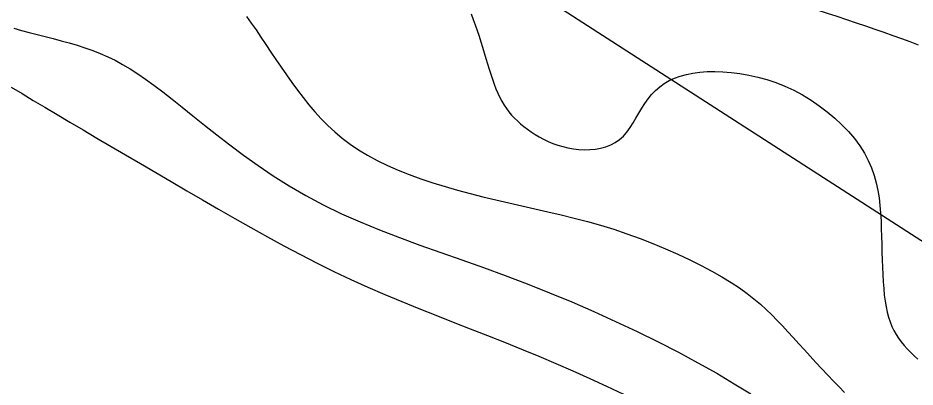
# Model space of a CAD drawing. Header units: millimetres. Extents: x 501029 to 503193, y 1805862 to 1807132.
# Drawn here: x 501990.5 to 502051.4, y 1806565.8 to 1806590.9 of the extents above; entities that cross this region are included whole.
import ezdxf

# ---------------------------------------------------------------- set-up
doc = ezdxf.new("R2010")
doc.units = ezdxf.units.MM
doc.header["$LTSCALE"] = 12
doc.header["$MEASUREMENT"] = 0
for name, color, linetype in [('3', 7, 'CONTINUOUS'), ('DM0', 7, 'CONTINUOUS'), ('DM1', 4, 'CONTINUOUS')]:
    doc.layers.add(name, color=color, linetype=linetype)

msp = doc.modelspace()

# ---------------------------------------------------------------- linework, layer by layer
at = {"layer": '3', "color": 1, "linetype": 'Continuous', "flags": 128}
msp.add_lwpolyline([(502734.468, 1805863.404), (502565.854, 1806180.86), (502440.381, 1806356.363), (502262.265, 1806436.523), (502063.939, 1806567.977), (501955.637, 1806637.827), (501772.776, 1806767.939), (501708.223, 1807014.777), (501705.574, 1807125.556)], dxfattribs=at)
at = {"layer": 'DM0'}
msp.add_lwpolyline([(502006.06, 1806591.001), (502006.38, 1806590.552), (502006.705, 1806590.083), (502007.035, 1806589.596), (502007.37, 1806589.096), (502007.711, 1806588.585), (502008.057, 1806588.068), (502008.41, 1806587.547), (502008.77, 1806587.025), (502009.137, 1806586.507), (502009.511, 1806585.996), (502009.894, 1806585.494), (502010.288, 1806585.002), (502010.698, 1806584.523), (502011.125, 1806584.056), (502011.575, 1806583.603), (502012.05, 1806583.164), (502012.554, 1806582.74), (502013.091, 1806582.332), (502013.663, 1806581.942), (502014.274, 1806581.569), (502014.928, 1806581.215), (502015.62, 1806580.879), (502016.348, 1806580.56), (502017.107, 1806580.258), (502017.894, 1806579.972), (502018.705, 1806579.7), (502019.536, 1806579.443), (502020.383, 1806579.198), (502021.243, 1806578.967), (502022.111, 1806578.747), (502022.985, 1806578.538), (502023.863, 1806578.336), (502024.745, 1806578.138), (502025.631, 1806577.939), (502026.52, 1806577.737), (502027.411, 1806577.528), (502028.304, 1806577.307), (502029.198, 1806577.072), (502030.094, 1806576.818), (502030.99, 1806576.542), (502031.885, 1806576.241), (502032.774, 1806575.918), (502033.651, 1806575.575), (502034.51, 1806575.217), (502035.346, 1806574.847), (502036.151, 1806574.468), (502036.921, 1806574.083), (502037.648, 1806573.696), (502038.328, 1806573.31), (502038.955, 1806572.928), (502039.523, 1806572.554), (502040.04, 1806572.186), (502040.511, 1806571.821), (502040.945, 1806571.457), (502041.348, 1806571.093), (502041.729, 1806570.726), (502042.094, 1806570.353), (502042.451, 1806569.973), (502042.807, 1806569.584), (502043.169, 1806569.183), (502043.544, 1806568.769), (502043.93, 1806568.345), (502044.323, 1806567.916), (502044.72, 1806567.485), (502045.119, 1806567.057), (502045.516, 1806566.636), (502045.907, 1806566.226), (502046.291, 1806565.832), (502046.662, 1806565.457)], dxfattribs=at)
at = {"layer": 'DM1', "elevation": 2}
msp.add_lwpolyline([(502041.866, 1806592.325), (502042.018, 1806592.282), (502042.722, 1806592.076), (502043.421, 1806591.867), (502044.112, 1806591.655), (502044.795, 1806591.442), (502045.47, 1806591.227), (502046.137, 1806591.011), (502046.795, 1806590.794), (502047.443, 1806590.577), (502048.08, 1806590.361), (502048.708, 1806590.145), (502049.324, 1806589.931), (502049.929, 1806589.719), (502050.521, 1806589.507), (502051.097, 1806589.295), (502051.656, 1806589.083)], dxfattribs=at)
at = {"layer": 'DM1'}
for points in [[(502021.32, 1806591.184), (502021.456, 1806590.806), (502021.59, 1806590.428), (502021.719, 1806590.049), (502021.845, 1806589.669), (502021.966, 1806589.289), (502022.083, 1806588.909), (502022.196, 1806588.531), (502022.307, 1806588.157), (502022.416, 1806587.788), (502022.526, 1806587.426), (502022.637, 1806587.073), (502022.75, 1806586.731), (502022.867, 1806586.401), (502022.988, 1806586.085), (502023.116, 1806585.786), (502023.25, 1806585.504), (502023.392, 1806585.238), (502023.543, 1806584.986), (502023.703, 1806584.749), (502023.872, 1806584.523), (502024.052, 1806584.307), (502024.243, 1806584.101), (502024.446, 1806583.902), (502024.661, 1806583.709), (502024.889, 1806583.52), (502025.131, 1806583.335), (502025.386, 1806583.155), (502025.655, 1806582.981), (502025.936, 1806582.814), (502026.23, 1806582.658), (502026.537, 1806582.513), (502026.856, 1806582.38), (502027.186, 1806582.263), (502027.529, 1806582.161), (502027.883, 1806582.077), (502028.248, 1806582.014), (502028.62, 1806581.971), (502028.995, 1806581.952), (502029.37, 1806581.959), (502029.74, 1806581.993), (502030.101, 1806582.056), (502030.45, 1806582.15), (502030.782, 1806582.278), (502031.094, 1806582.442), (502031.381, 1806582.642), (502031.641, 1806582.88), (502031.878, 1806583.151), (502032.096, 1806583.448), (502032.302, 1806583.765), (502032.5, 1806584.094), (502032.696, 1806584.43), (502032.895, 1806584.767), (502033.102, 1806585.096), (502033.322, 1806585.413), (502033.56, 1806585.71), (502033.822, 1806585.982), (502034.108, 1806586.227), (502034.419, 1806586.447), (502034.754, 1806586.641), (502035.116, 1806586.808), (502035.504, 1806586.949), (502035.918, 1806587.065), (502036.359, 1806587.154), (502036.828, 1806587.217), (502037.325, 1806587.253), (502037.85, 1806587.264), (502038.4, 1806587.247), (502038.97, 1806587.202), (502039.557, 1806587.127), (502040.156, 1806587.021), (502040.765, 1806586.883), (502041.379, 1806586.712), (502041.993, 1806586.506), (502042.605, 1806586.265), (502043.21, 1806585.987), (502043.805, 1806585.671), (502044.384, 1806585.322), (502044.945, 1806584.941), (502045.483, 1806584.533), (502045.994, 1806584.102), (502046.475, 1806583.65), (502046.92, 1806583.181), (502047.326, 1806582.7), (502047.69, 1806582.209), (502048.006, 1806581.712), (502048.272, 1806581.212), (502048.492, 1806580.709), (502048.671, 1806580.204), (502048.813, 1806579.697), (502048.922, 1806579.186), (502049.004, 1806578.672), (502049.064, 1806578.156), (502049.106, 1806577.636), (502049.135, 1806577.113), (502049.155, 1806576.586), (502049.171, 1806576.056), (502049.186, 1806575.526), (502049.199, 1806574.999), (502049.214, 1806574.478), (502049.232, 1806573.966), (502049.253, 1806573.467), (502049.281, 1806572.983), (502049.315, 1806572.518), (502049.359, 1806572.075), (502049.413, 1806571.658), (502049.478, 1806571.268), (502049.556, 1806570.904), (502049.647, 1806570.564), (502049.752, 1806570.246), (502049.871, 1806569.946), (502050.005, 1806569.663), (502050.154, 1806569.394), (502050.319, 1806569.137), (502050.501, 1806568.89), (502050.701, 1806568.65), (502050.917, 1806568.414), (502051.147, 1806568.182), (502051.386, 1806567.951), (502051.631, 1806567.72)], [(501990.259, 1806590.204), (501990.777, 1806590.053), (501991.306, 1806589.911), (501991.841, 1806589.772), (501992.382, 1806589.636), (501992.926, 1806589.498), (501993.471, 1806589.357), (501994.015, 1806589.209), (501994.555, 1806589.051), (501995.09, 1806588.881), (501995.617, 1806588.696), (501996.134, 1806588.493), (501996.641, 1806588.269), (501997.141, 1806588.022), (501997.642, 1806587.748), (501998.15, 1806587.445), (501998.671, 1806587.11), (501999.211, 1806586.739), (501999.777, 1806586.33), (502000.376, 1806585.88), (502001.013, 1806585.386), (502001.694, 1806584.845), (502002.426, 1806584.256), (502003.208, 1806583.626), (502004.042, 1806582.964), (502004.925, 1806582.28), (502005.859, 1806581.582), (502006.843, 1806580.878), (502007.876, 1806580.179), (502008.959, 1806579.493), (502010.091, 1806578.83), (502011.272, 1806578.197), (502012.501, 1806577.602), (502013.775, 1806577.039), (502015.09, 1806576.502), (502016.442, 1806575.983), (502017.827, 1806575.474), (502019.243, 1806574.969), (502020.684, 1806574.46), (502022.147, 1806573.939), (502023.628, 1806573.399), (502025.123, 1806572.833), (502026.628, 1806572.236), (502028.135, 1806571.609), (502029.635, 1806570.957), (502031.118, 1806570.284), (502032.576, 1806569.595), (502034, 1806568.894), (502035.38, 1806568.185), (502036.709, 1806567.472), (502037.977, 1806566.76), (502039.176, 1806566.053), (502040.298, 1806565.355)], [(501990.087, 1806586.208), (501990.825, 1806585.757), (501991.585, 1806585.3), (501992.376, 1806584.83), (501993.205, 1806584.339), (501994.072, 1806583.826), (501994.973, 1806583.293), (501995.905, 1806582.743), (501996.866, 1806582.176), (501997.854, 1806581.595), (501998.864, 1806581.002), (501999.894, 1806580.398), (502000.942, 1806579.785), (502002.003, 1806579.164), (502003.077, 1806578.538), (502004.162, 1806577.909), (502005.257, 1806577.281), (502006.361, 1806576.656), (502007.473, 1806576.037), (502008.594, 1806575.428), (502009.722, 1806574.83), (502010.856, 1806574.247), (502011.996, 1806573.683), (502013.141, 1806573.139), (502014.29, 1806572.618), (502015.443, 1806572.117), (502016.6, 1806571.632), (502017.759, 1806571.161), (502018.92, 1806570.699), (502020.082, 1806570.243), (502021.246, 1806569.789), (502022.41, 1806569.334), (502023.574, 1806568.874), (502024.737, 1806568.405), (502025.899, 1806567.925), (502027.058, 1806567.432), (502028.213, 1806566.929), (502029.364, 1806566.413), (502030.507, 1806565.887), (502031.643, 1806565.349)]]:
    msp.add_lwpolyline(points, dxfattribs=at)

doc.saveas('drawing.dxf')
